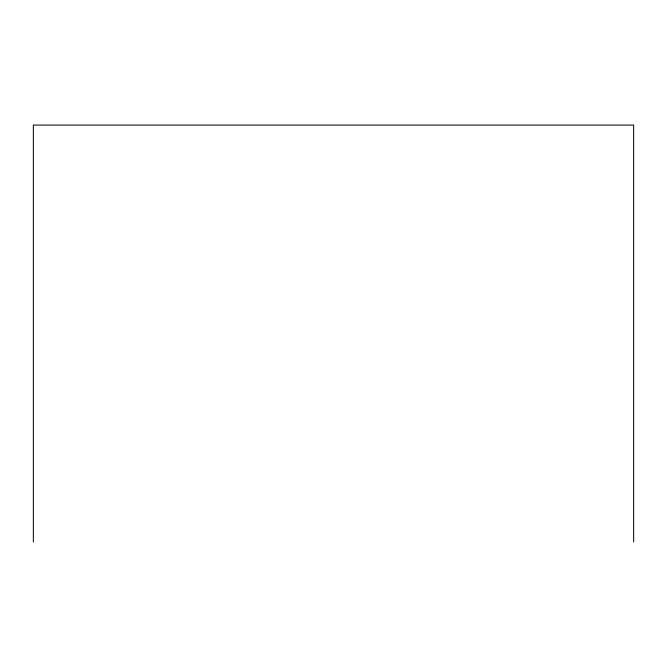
<?xml version="1.0" encoding="UTF-8"?>
<svg xmlns="http://www.w3.org/2000/svg" width="667" height="667" viewBox="0 0 667 667"><rect width="100%" height="100%" fill="white"/><g stroke="black" fill="none" stroke-linecap="round" stroke-linejoin="round"><path stroke-width="1" d="M633.65 541.921L633.65 125.079L33.35 125.079L33.35 541.921"/></g></svg>
